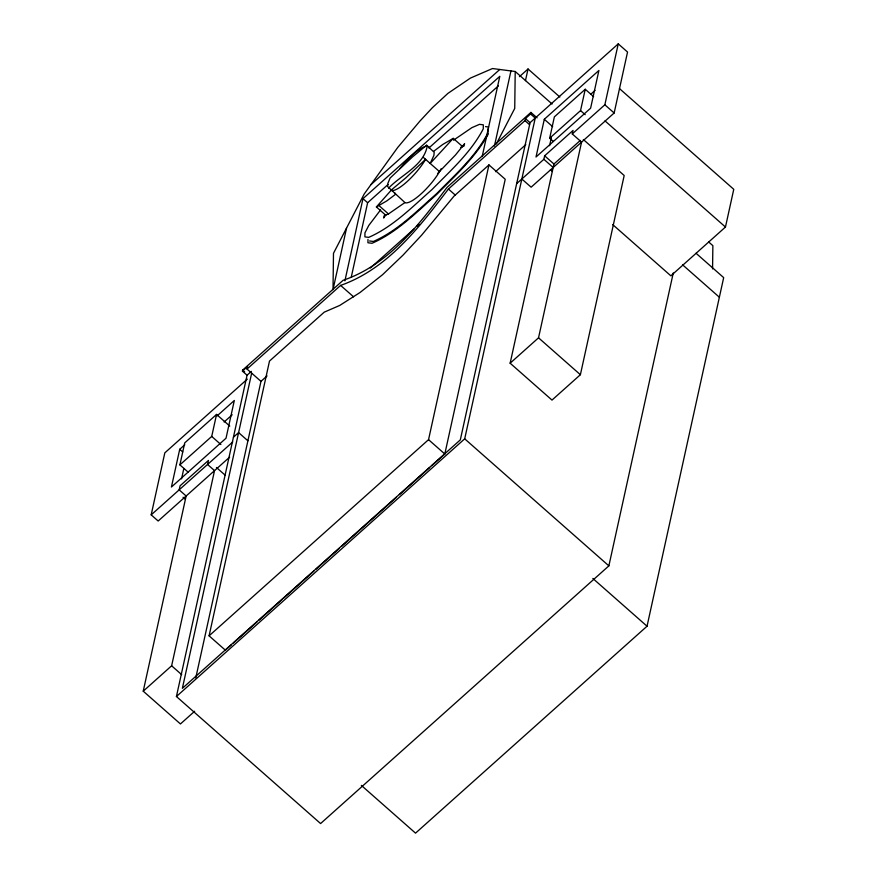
<?xml version="1.0" encoding="UTF-8"?>
<svg xmlns="http://www.w3.org/2000/svg" width="877" height="877" viewBox="0 0 877 877"><rect width="100%" height="100%" fill="white"/><g stroke="black" fill="none" stroke-linecap="round" stroke-linejoin="round"><path stroke-width="1.32" d="M367.978 239.399L367.934 242.754L372.012 243.28C396.952 232.438 416.411 212.333 436.538 194.617C455.141 175.751 475.444 157.389 488.336 133.94M487.974 128.93L487.919 132.964C475.575 156.643 455.086 174.819 436.614 193.674C416.86 211.039 397.785 230.783 373.35 241.471L369.546 240.967M346.547 228.075L333.008 289.662L333.49 253.289L364.185 194.025L397.643 147.566L419.93 121.07L432.405 107.685L447.917 93.379L470.445 78.075L492.49 68.538L515.216 71.497L514.733 108.43L496.294 144.003M712.562 268.91L712.869 245.659L708.769 242.052M229.642 457.125L158.167 521.015L151.184 514.865L164.821 452.861L247.347 379.094M184.773 444.782L179.719 449.298L171.432 487.02L226.025 438.215L234.323 400.493L217.134 415.862M188.029 472.056L179.895 464.876L184.729 442.885L216.553 414.437L229.774 426.09M181.55 478.864L183.841 468.45M143.236 691.175L186.143 496.009L179.171 489.859L180.059 485.825L208.452 460.447L207.564 464.481L214.536 470.62L171.629 665.796L143.236 691.175L180.443 723.953L194.639 711.269M179.895 464.876L211.719 436.428L216.553 414.437M673.262 272.977L608.868 565.862L320.587 823.558L176.42 696.513L247.062 375.224L242.414 371.124L242.633 370.116L343.093 280.311C388.895 264.799 419.173 224.468 447.018 187.415L530.914 112.42L537.075 117.847M195.779 677.877L260.973 381.352L247.018 369.064L247.577 366.498L242.414 371.124M251.666 373.163L182.372 688.324L460.315 439.881L530.059 122.681L618.252 43.85L627.548 52.05L614.152 112.99L531.133 187.196L521.826 179.007M231.473 644.716L225.367 650.175L209.088 635.836L269.491 361.083L324.227 312.157L339.673 305.47L359.943 292.567L382.504 274.753L402.971 255.185L421.508 235.299L454.034 196.13L488.949 164.909L505.229 179.259L444.814 454.001L431.714 465.72M344.902 280.848L362.979 198.64L499.802 76.332L482.24 156.238M351.304 276.989L367.627 202.74L388.051 184.488M209.088 635.836L428.546 439.662L488.949 164.909M494.42 146.108L510.951 70.938M525.466 80.64L528.031 68.987L559.833 97.007M247.018 369.064L340.605 285.409C387.755 268.79 419.294 227.231 448.421 189.037L524.961 120.62L525.411 118.592L530.574 113.966L530.914 112.42M176.42 696.513L464.7 438.829L535.233 118.066L530.574 113.966M544.299 119.283L536.011 157.005L590.605 108.2L598.903 70.467L544.299 119.283L552.674 126.65M516.663 183.622L543.872 159.307L544.639 155.81L573.032 130.432L572.264 133.929L581.561 142.118L538.533 337.82L510.14 363.199L551.995 400.087L580.388 374.709L624.183 175.51L583.348 139.531M553.387 141.482L549.671 138.204L554.363 116.871L585.233 89.268L593.608 96.645M549.594 145.692L551.315 137.875M510.14 363.199L553.935 164.01L580.3 140.441M549.671 138.204L580.552 110.601L585.233 89.268M572.264 133.929L604.856 104.791L618.252 43.85M612.683 224.567L670.872 275.838L725.465 227.033L733.764 189.311L619.436 88.566M361.346 785.397L415.534 833.15L647.04 626.211L723.678 277.625L696.075 253.289M388.599 188.149C401.227 174.764 423.679 165.753 427.22 146.152L426.628 145.209L412.289 157.115L390.079 178.075L387.853 183.425L387.568 186.516L404.922 202.565L388.467 213.955L384.279 215.556L383.633 218L385.957 214.788M441.076 168.79L438.763 172.966A28.864 7.433 -48.6 0 1 404.922 202.565M385.683 215.161L376.386 206.961L391.756 189.607M462.53 146.547L453.234 138.358L430.201 163.44L433.918 155.393L434.192 152.302L426.628 145.209M380.629 209.844L368.778 225.455L364.953 232.844L364.898 236.878L368.702 237.371C393.137 226.683 412.212 206.95 431.966 189.575C450.438 170.73 470.916 152.543 483.271 128.864L483.326 124.841L479.522 124.337L471.892 127.647L453.562 140.177M437.612 173.503L455.558 154.9L464.58 143.707L463.944 146.152L460.677 147.347M370.949 184.63L499.769 69.48M428.897 147.983L498.333 85.913M519.447 76.661L528.031 68.987M247.062 375.224L251.37 371.366M370.335 268.033L414.01 228.985M417.057 226.266L419.096 224.446M260.973 381.352L267.057 375.915M495.549 171.673L525.805 144.628M224.106 422.001L232.197 414.777M591.01 94.036L595.055 90.419M233.425 437.228L238.599 432.602L247.906 440.802M151.184 514.865L232.734 441.975M233.512 642.896L256.939 621.946M258.978 620.127L282.405 599.188M283.414 598.278L313.933 571.004M315.972 569.184L339.366 548.268M341.405 546.448L396.338 497.347M399.386 494.617L429.697 467.529M433.6 151.359L442.721 144.486L453.234 138.358M376.386 206.961L386.9 200.833L395.571 194.299L394.551 192.655M485.507 126.617L488.566 127.022M604.856 104.791L614.152 112.99M605.009 120.894L725.465 227.033M580.552 110.601L585.2 114.701M515.216 71.497L552.082 103.99M525.411 118.592L530.059 122.681M524.961 120.62L529.609 124.72M682.558 264.799L719.37 297.237M544.639 155.81L553.935 164.01M543.872 159.307L553.168 167.496M550.416 169.7L552.455 171.497M423.229 157.29L439.498 171.629M448.421 189.037L455.393 195.187M538.533 337.82L580.388 374.709M379.16 205.755L388.467 213.955M362.979 198.64L367.627 202.74M340.605 285.409L353.563 296.821M464.7 438.829L608.868 565.862M592.841 578.458L647.04 626.211M428.546 439.662L444.814 454.001M242.633 370.116L244.683 371.925M211.719 436.428L220.872 444.496M216.433 467.485L225.477 475.455M179.719 449.298L182.712 451.929M183.052 497.27L185.091 499.068M171.629 665.796L181.682 674.654M428.469 146.492L428.952 147.259M399.956 168.516A28.864 7.433 -48.6 0 1 426.123 146.273M425.553 159.34L424.808 160.666A28.864 7.433 -48.6 0 1 390.967 190.276L405.7 177.965L425.553 159.34"/></g></svg>
